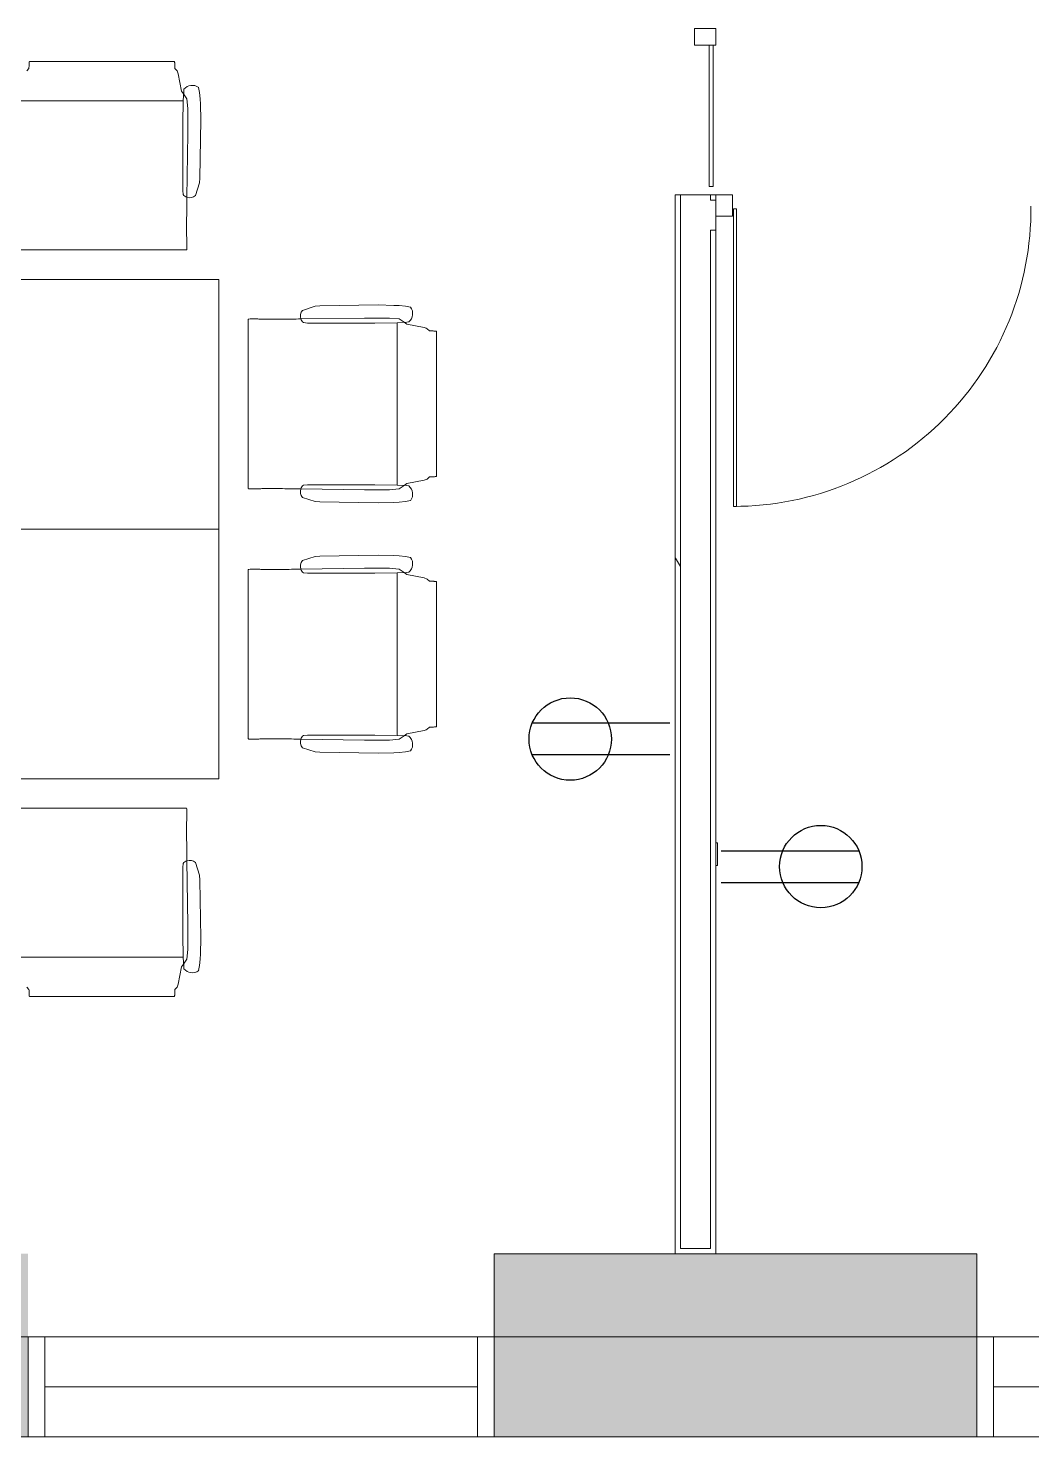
# Model space of a CAD drawing. Header units: inches. Extents: x 0 to 1536, y 72 to 1354.
# Drawn here: x 401 to 521.6, y 72 to 241.2 of the extents above; entities that cross this region are included whole.
import ezdxf

# ---------------------------------------------------------------- set-up
doc = ezdxf.new("R2010")
doc.units = ezdxf.units.IN
doc.header["$MEASUREMENT"] = 0
for name, color, linetype, lineweight in [('1600 K ST 6th Floor-Clean-REVISED_dwg', 8, 'Continuous', 9), ('A-ANNO-NOTE', 131, 'Continuous', 9), ('A-COLS', 52, 'Continuous', 13), ('A-DOOR', 31, 'Continuous', 13), ('A-GLAZ-CURT', 52, 'Continuous', 9), ('A-GLAZ-CWMG', 51, 'Continuous', 9), ('A-Glaz-Exst', 7, 'Continuous', 9), ('A-WALL', 113, 'Continuous', 13), ('A-WALL-PATT', 111, 'Continuous', 13), ('E-ELEC-FIXT', 91, 'Continuous', 9), ('I-FURN', 30, 'Continuous', 9), ('I-FURN-PNLS', 30, 'Continuous', 9), ('I-WALL', 2, 'Continuous', 13)]:
    doc.layers.add(name, color=color, linetype=linetype, lineweight=lineweight)

# ---------------------------------------------------------------- blocks, each defined once
blk = doc.blocks.new('F - CONF TABLE _4 RECTANGULAR-12 CHAIRS_ - F - CONF TABLE _4 RECTANGULAR-12 CHAIRS_-7114453-Level XX  POWER _ SIGNAL')
at = {"layer": 'I-FURN'}
for p, q in [((37.25, 56.16), (54.68, 56.16)), ((36.94, 55.06), (37.2, 55.32)), ((54.74, 55.32), (54.99, 55.06)), ((54.99, 55.06), (55.14, 54.68)), ((55.14, 54.68), (55.54, 52.61)), ((55.54, 52.61), (55.77, 52.28)), ((55.73, 51.45), (55.79, 52.61)), ((55.79, 52.61), (55.81, 52.84)), ((57.59, 53.06), (57.7, 52.45)), ((55.73, 51.45), (36.21, 51.45)), ((55.68, 48.77), (55.73, 51.45)), ((55.77, 52.28), (56.18, 51.68)), ((56.18, 51.68), (56.28, 50.52)), ((57.7, 52.45), (57.77, 51.68)), ((57.77, 51.68), (57.8, 51.03)), ((57.8, 51.03), (57.85, 49.17)), ((56.28, 50.52), (56.28, 47.52)), ((57.85, 49.17), (57.75, 42.17)), ((55.68, 40.68), (55.68, 48.77)), ((56.28, 47.52), (56.17, 39.85)), ((55.74, 40.18), (55.68, 40.68)), ((57.69, 41.58), (57.2, 40.08)), ((57.75, 42.17), (57.69, 41.58)), ((56.14, 33.53), (35.8, 33.53)), ((70.08, 26.27), (71.58, 26.76)), ((71.58, 26.76), (72.17, 26.82)), ((72.17, 26.82), (79.17, 26.92)), ((79.17, 26.92), (81.03, 26.87)), ((81.03, 26.87), (81.68, 26.84)), ((81.68, 26.84), (82.45, 26.77)), ((82.45, 26.77), (83.06, 26.66)), ((63.53, 4.86), (63.53, 25.2)), ((69.85, 25.24), (77.52, 25.35)), ((70.68, 24.75), (70.18, 24.81)), ((78.77, 24.75), (70.68, 24.75)), ((77.52, 25.35), (80.52, 25.35)), ((81.45, 24.79), (78.77, 24.75)), ((80.52, 25.35), (81.68, 25.24)), ((82.61, 24.86), (81.45, 24.79)), ((81.45, 5.27), (81.45, 24.79)), ((81.68, 25.24), (82.28, 24.84)), ((82.28, 24.84), (82.61, 24.61)), ((82.84, 24.88), (82.61, 24.86)), ((82.61, 24.61), (84.68, 24.21)), ((84.68, 24.21), (84.92, 24.13)), ((84.92, 24.13), (85.06, 24.06)), ((85.06, 24.06), (85.32, 23.8)), ((86.16, 23.75), (86.16, 6.32)), ((70.18, 5.26), (70.68, 5.32)), ((70.68, 5.32), (78.77, 5.32)), ((78.77, 5.32), (81.45, 5.27)), ((81.45, 5.27), (82.61, 5.21)), ((82.28, 5.23), (81.68, 4.82)), ((82.61, 5.46), (82.28, 5.23)), ((84.68, 5.86), (82.61, 5.46)), ((82.61, 5.21), (82.84, 5.19)), ((85.06, 6.01), (84.68, 5.86)), ((85.32, 6.26), (85.06, 6.01)), ((77.52, 4.72), (69.85, 4.83)), ((71.58, 3.31), (70.08, 3.8)), ((80.52, 4.72), (77.52, 4.72)), ((81.68, 4.82), (80.52, 4.72)), ((83.06, 3.41), (82.45, 3.3)), ((72.17, 3.25), (71.58, 3.31)), ((79.17, 3.15), (72.17, 3.25)), ((81.03, 3.2), (79.17, 3.15)), ((81.68, 3.23), (81.03, 3.2)), ((82.45, 3.3), (81.68, 3.23)), ((71.58, -3.31), (70.08, -3.8)), ((72.17, -3.25), (71.58, -3.31)), ((79.17, -3.15), (72.17, -3.25)), ((81.03, -3.2), (79.17, -3.15)), ((81.68, -3.23), (81.03, -3.2)), ((82.45, -3.3), (81.68, -3.23)), ((83.06, -3.41), (82.45, -3.3)), ((63.53, -4.86), (63.53, -25.2)), ((77.52, -4.72), (69.85, -4.83)), ((80.52, -4.72), (77.52, -4.72)), ((81.68, -4.82), (80.52, -4.72)), ((82.28, -5.23), (81.68, -4.82)), ((70.18, -5.26), (70.68, -5.32)), ((70.68, -5.32), (78.77, -5.32)), ((78.77, -5.32), (81.45, -5.27)), ((81.45, -5.27), (82.61, -5.21)), ((81.45, -5.27), (81.45, -24.79)), ((82.61, -5.46), (82.28, -5.23)), ((82.61, -5.21), (82.84, -5.19)), ((84.68, -5.86), (82.61, -5.46)), ((85.06, -6.01), (84.68, -5.86)), ((85.32, -6.26), (85.06, -6.01)), ((86.16, -23.75), (86.16, -6.32)), ((69.85, -25.24), (77.52, -25.35)), ((70.68, -24.75), (70.18, -24.81)), ((78.77, -24.75), (70.68, -24.75)), ((77.52, -25.35), (80.52, -25.35)), ((81.45, -24.79), (78.77, -24.75)), ((80.52, -25.35), (81.68, -25.24)), ((82.61, -24.86), (81.45, -24.79)), ((81.68, -25.24), (82.28, -24.84)), ((82.28, -24.84), (82.61, -24.61)), ((82.61, -24.61), (84.68, -24.21)), ((82.84, -24.88), (82.61, -24.86)), ((84.68, -24.21), (84.92, -24.13)), ((84.92, -24.13), (85.06, -24.06)), ((85.06, -24.06), (85.32, -23.8)), ((70.08, -26.27), (71.58, -26.76)), ((71.58, -26.76), (72.17, -26.82)), ((72.17, -26.82), (79.17, -26.92)), ((79.17, -26.92), (81.03, -26.87)), ((81.03, -26.87), (81.68, -26.84)), ((81.68, -26.84), (82.45, -26.77)), ((82.45, -26.77), (83.06, -26.66)), ((56.14, -33.53), (35.8, -33.53)), ((55.74, -40.18), (55.68, -40.68)), ((56.28, -47.52), (56.17, -39.85)), ((57.69, -41.58), (57.2, -40.08)), ((55.68, -40.68), (55.68, -48.77)), ((57.75, -42.17), (57.69, -41.58)), ((57.85, -49.17), (57.75, -42.17)), ((55.68, -48.77), (55.73, -51.45)), ((56.28, -50.52), (56.28, -47.52)), ((56.18, -51.68), (56.28, -50.52)), ((57.8, -51.03), (57.85, -49.17)), ((55.73, -51.45), (36.21, -51.45)), ((55.54, -52.61), (55.77, -52.28)), ((55.73, -51.45), (55.79, -52.61)), ((55.77, -52.28), (56.18, -51.68)), ((57.59, -53.06), (57.7, -52.45)), ((57.7, -52.45), (57.77, -51.68)), ((57.77, -51.68), (57.8, -51.03)), ((55.14, -54.68), (55.54, -52.61)), ((55.79, -52.61), (55.81, -52.84)), ((36.94, -55.06), (37.2, -55.32)), ((54.74, -55.32), (54.99, -55.06)), ((54.99, -55.06), (55.14, -54.68)), ((37.25, -56.16), (54.68, -56.16))]:
    blk.add_line(p, q, dxfattribs=at)
for centre, radius, start, end in [((56.82, 51.99), 1.32, 54.065, 139.935), ((56.4, 40.6), 0.781, 212.3218, 253.1534), ((56.48, 40.93), 1.12, 253.9109, 310.257), ((70.93, 25.55), 1.12, 139.743, 196.0891), ((81.99, 25.89), 1.32, 310.065, 35.935), ((70.6, 25.47), 0.781, 196.8466, 237.6782), ((70.6, 4.6), 0.781, 122.3218, 163.1534), ((81.99, 4.18), 1.32, 324.065, 49.935), ((70.93, 4.52), 1.12, 163.9109, 220.257), ((70.93, -4.52), 1.12, 139.743, 196.0891), ((70.6, -4.6), 0.781, 196.8466, 237.6782), ((81.99, -4.18), 1.32, 310.065, 35.935), ((70.93, -25.55), 1.12, 163.9109, 220.257), ((70.6, -25.47), 0.781, 122.3218, 163.1534), ((81.99, -25.89), 1.32, 324.065, 49.935), ((56.4, -40.6), 0.781, 106.8466, 147.6782), ((56.48, -40.93), 1.12, 49.743, 106.0891), ((56.82, -51.99), 1.32, 220.065, 305.935)]:
    blk.add_arc(centre, radius, start, end, dxfattribs=at)
for points, knots in [([(37.2, 55.32), (37.2, 55.37), (37.2, 55.51), (37.2, 55.69), (37.21, 55.84), (37.22, 55.94), (37.22, 56.03), (37.23, 56.09), (37.24, 56.14), (37.25, 56.16), (37.25, 56.16)], [-1, -1, -1, -1, -0.888889, -0.666667, -0.555556, -0.444444, -0.333333, -0.222222, -0.111111, 0, 0, 0, 0]), ([(54.68, 56.16), (54.68, 56.16), (54.69, 56.14), (54.7, 56.09), (54.71, 56), (54.73, 55.78), (54.73, 55.51), (54.74, 55.32)], [-1, -1, -1, -1, -0.888889, -0.777778, -0.666667, -0.444444, 0, 0, 0, 0]), ([(56.18, 34.47), (56.18, 34.35), (56.18, 34.14), (56.18, 33.91), (56.17, 33.77), (56.17, 33.69), (56.16, 33.62), (56.15, 33.56), (56.14, 33.53), (56.14, 33.53), (56.14, 33.53)], [-1, -1, -1, -1, -0.727273, -0.545455, -0.454545, -0.363636, -0.272727, -0.181818, -0.090909, 0, 0, 0, 0]), ([(63.53, 25.2), (63.53, 25.21), (63.6, 25.23), (63.9, 25.25), (64.23, 25.25), (64.39, 25.25), (64.47, 25.25)], [-1, -1, -1, -1, -0.727273, -0.363636, -0.181818, 0, 0, 0, 0]), ([(85.32, 23.8), (85.37, 23.8), (85.51, 23.8), (85.69, 23.8), (85.84, 23.79), (85.94, 23.78), (86.03, 23.78), (86.09, 23.77), (86.14, 23.76), (86.16, 23.75), (86.16, 23.75)], [-1, -1, -1, -1, -0.888889, -0.666667, -0.555556, -0.444444, -0.333333, -0.222222, -0.111111, 0, 0, 0, 0]), ([(86.16, 6.32), (86.16, 6.32), (86.14, 6.31), (86.09, 6.3), (86, 6.29), (85.78, 6.27), (85.51, 6.27), (85.32, 6.26)], [-1, -1, -1, -1, -0.888889, -0.777778, -0.666667, -0.444444, 0, 0, 0, 0]), ([(64.47, 4.82), (64.35, 4.82), (64.14, 4.82), (63.91, 4.82), (63.77, 4.83), (63.69, 4.83), (63.62, 4.84), (63.56, 4.85), (63.53, 4.86), (63.53, 4.86), (63.53, 4.86)], [-1, -1, -1, -1, -0.727273, -0.545455, -0.454545, -0.363636, -0.272727, -0.181818, -0.090909, 0, 0, 0, 0]), ([(64.47, -4.82), (64.39, -4.82), (64.23, -4.82), (63.9, -4.82), (63.6, -4.84), (63.53, -4.86), (63.53, -4.86)], [0, 0, 0, 0, 0.181818, 0.363636, 0.727273, 1, 1, 1, 1]), ([(86.16, -6.32), (86.16, -6.32), (86.14, -6.31), (86.09, -6.3), (86.03, -6.29), (85.94, -6.29), (85.84, -6.28), (85.69, -6.27), (85.51, -6.27), (85.37, -6.26), (85.32, -6.26)], [0, 0, 0, 0, 0.111111, 0.222222, 0.333333, 0.444444, 0.555556, 0.666667, 0.888889, 1, 1, 1, 1]), ([(63.53, -25.2), (63.53, -25.21), (63.53, -25.21), (63.56, -25.22), (63.62, -25.23), (63.69, -25.23), (63.77, -25.24), (63.91, -25.25), (64.14, -25.25), (64.35, -25.25), (64.47, -25.25)], [0, 0, 0, 0, 0.090909, 0.181818, 0.272727, 0.363636, 0.454545, 0.545455, 0.727273, 1, 1, 1, 1]), ([(85.32, -23.8), (85.51, -23.8), (85.78, -23.79), (86, -23.78), (86.09, -23.77), (86.14, -23.76), (86.16, -23.75), (86.16, -23.75)], [0, 0, 0, 0, 0.444444, 0.666667, 0.777778, 0.888889, 1, 1, 1, 1]), ([(56.18, -34.47), (56.18, -34.39), (56.18, -34.23), (56.18, -33.9), (56.16, -33.6), (56.14, -33.53), (56.14, -33.53)], [0, 0, 0, 0, 0.181818, 0.363636, 0.727273, 1, 1, 1, 1]), ([(37.2, -55.32), (37.2, -55.51), (37.21, -55.78), (37.22, -56), (37.23, -56.09), (37.24, -56.14), (37.25, -56.16), (37.25, -56.16)], [0, 0, 0, 0, 0.444444, 0.666667, 0.777778, 0.888889, 1, 1, 1, 1]), ([(54.68, -56.16), (54.68, -56.16), (54.69, -56.14), (54.7, -56.09), (54.71, -56.03), (54.71, -55.94), (54.72, -55.84), (54.73, -55.69), (54.73, -55.51), (54.74, -55.37), (54.74, -55.32)], [0, 0, 0, 0, 0.111111, 0.222222, 0.333333, 0.444444, 0.555556, 0.666667, 0.888889, 1, 1, 1, 1])]:
    blk.add_open_spline(points, degree=3, knots=knots, dxfattribs=at)
for points in [[(56.17, 39.85), (56.16, 39.12), (56.15, 37.66), (56.14, 36.18), (56.13, 35.44)], [(56.13, 35.44), (56.14, 35.28), (56.16, 34.96), (56.17, 34.63), (56.18, 34.47)], [(64.47, 25.25), (64.63, 25.24), (64.96, 25.23), (65.28, 25.21), (65.44, 25.2)], [(65.44, 25.2), (66.18, 25.2), (67.66, 25.21), (69.12, 25.23), (69.85, 25.24)], [(65.44, 4.87), (65.28, 4.86), (64.96, 4.84), (64.63, 4.83), (64.47, 4.82)], [(69.85, 4.83), (69.12, 4.84), (67.66, 4.85), (66.18, 4.86), (65.44, 4.87)], [(65.44, -4.87), (65.28, -4.86), (64.96, -4.84), (64.63, -4.83), (64.47, -4.82)], [(69.85, -4.83), (69.12, -4.84), (67.66, -4.85), (66.18, -4.86), (65.44, -4.87)], [(64.47, -25.25), (64.63, -25.24), (64.96, -25.23), (65.28, -25.21), (65.44, -25.2)], [(65.44, -25.2), (66.18, -25.2), (67.66, -25.21), (69.12, -25.23), (69.85, -25.24)], [(56.13, -35.44), (56.14, -35.28), (56.16, -34.96), (56.17, -34.63), (56.18, -34.47)], [(56.17, -39.85), (56.16, -39.12), (56.15, -37.66), (56.14, -36.18), (56.13, -35.44)]]:
    blk.add_open_spline(points, degree=3, dxfattribs=at)
at = {"layer": 'I-FURN-PNLS'}
for p, q in [((0, 30), (60, 30)), ((60, 30), (60, 0)), ((0, 0), (60, 0)), ((60, 0), (0, 0)), ((60, 0), (60, -30)), ((60, -30), (0, -30))]:
    blk.add_line(p, q, dxfattribs=at)
blk = doc.blocks.new('CW-Single Glass Door - Patch Only - Short Pull-7592225-Level XX  POWER _ SIGNAL')
at = {"layer": 'A-DOOR'}
for p, q in [((-17.5, -1.25), (-17.875, -1.25)), ((-17.875, -1.25), (-17.875, -37)), ((-17.5, -37), (-17.5, -1.25)), ((-17.875, -37), (-17.5, -37))]:
    blk.add_line(p, q, dxfattribs=at)
at = {"layer": 'A-DOOR', "lineweight": 9}
blk.add_arc((-17.875, -1.25), 35.75, 270, 0.5, dxfattribs=at)
blk = doc.blocks.new('perimeter columns - perimeter columns-7228800-Level XX  POWER _ SIGNAL')
at = {"layer": 'A-COLS', "lineweight": 9}
h = blk.add_hatch(color=7, dxfattribs=at)
h.paths.add_polyline_path([(12, 84), (59, 84), (59, 94), (12, 94)], flags=0)
h.paths.add_polyline_path([(115, 84), (173, 84), (173, 94), (115, 94)], flags=0)
h.paths.add_polyline_path([(229, 84), (287, 84), (287, 94), (229, 94)], flags=0)
h.paths.add_polyline_path([(401, 84), (401, 94), (343, 94), (343, 84)], flags=0)
h.paths.add_polyline_path([(457, 84), (515, 84), (515, 94), (457, 94)], flags=0)
h.paths.add_polyline_path([(1184.95, 84), (1184.95, 94), (1159.95, 94), (1159.95, 84), (1179.07, 84)], flags=0)
h.paths.add_polyline_path([(1056.95, 84), (1079.95, 84), (1079.95, 94), (1056.95, 94)], flags=0)
h.paths.add_polyline_path([(1305.95, 84), (1305.95, 94), (1287.95, 94), (1287.95, 84), (1303.33, 84)], flags=0)
h.paths.add_polyline_path([(571, 84), (629, 84), (629, 94), (571, 94)], flags=0)
h.paths.add_polyline_path([(1390.51, 84), (1421.51, 84), (1426.24, 85.3), (1422.09, 94), (1390.51, 94)], flags=0)
h.paths.add_polyline_path([(953.33, 84), (953.95, 84), (953.95, 94), (931.95, 94), (931.95, 84), (941.03, 84)], flags=0)
h.paths.add_polyline_path([(685, 84), (743.95, 84), (743.95, 94), (685, 94), (685, 90.18)], flags=0)
h.paths.add_polyline_path([(838.95, 84), (838.95, 94), (819.95, 94), (819.95, 84), (832.82, 84)], flags=0)
h.paths.add_polyline_path([(1523.01, 178.61), (1524.2, 182.34), (1524.2, 206.47), (1515.95, 206.47), (1515.95, 182.29), (1519.44, 180.47)], flags=0)
h.paths.add_polyline_path([(1515.95, 318.22), (1524.2, 318.22), (1524.2, 348.22), (1515.95, 348.22), (1515.95, 345.4)], flags=0)
h.paths.add_polyline_path([(1524.2, 436.04), (1524.2, 456.04), (1515.95, 456.04), (1515.95, 436.04)], flags=0)
h.paths.add_polyline_path([(1524.2, 551.04), (1524.2, 569.54), (1515.95, 569.54), (1515.95, 551.04)], flags=0)
h.paths.add_polyline_path([(1524.2, 680.5), (1524.2, 704.5), (1515.95, 704.5), (1515.95, 680.5)], flags=0)
h.paths.add_polyline_path([(562.49, 696.5), (574.9, 696.5), (574.9, 704.5), (560.9, 704.5), (560.9, 769.75), (547.9, 769.75), (547.9, 696.5), (560.9, 696.5)], flags=0)
h.paths.add_polyline_path([(1287.27, 696.5), (1301.45, 696.5), (1301.45, 704.5), (1270.45, 704.5), (1270.45, 696.5), (1274.69, 696.5)], flags=0)
h.paths.add_polyline_path([(932.2, 696.5), (952.2, 696.5), (952.2, 704.5), (932.2, 704.5), (932.2, 698.78)], flags=0)
h.paths.add_polyline_path([(832.82, 696.5), (833.7, 696.5), (833.7, 704.5), (815.2, 704.5), (815.2, 696.5), (823.75, 696.5)], flags=0)
h.paths.add_polyline_path([(1410.45, 696.5), (1410.45, 704.5), (1385.45, 704.5), (1385.45, 696.5), (1410.4, 696.5)], flags=0)
h.paths.add_polyline_path([(739.8, 696.5), (739.8, 704.5), (722.81, 704.5), (722.81, 696.5)], flags=0)
h.paths.add_polyline_path([(1182.95, 696.5), (1182.95, 704.5), (1159.7, 704.5), (1159.7, 696.5), (1179.83, 696.5)], flags=0)
h.paths.add_polyline_path([(1075.7, 696.5), (1075.7, 704.5), (1049.7, 704.5), (1049.7, 696.5)], flags=0)
at = {"layer": 'A-COLS', "color": 8, "lineweight": 20}
for p, q in [((457, 94), (457, 84)), ((515, 94), (457, 94)), ((515, 84), (515, 94)), ((457, 84), (515, 84))]:
    blk.add_line(p, q, dxfattribs=at)
blk = doc.blocks.new('Rectangular Mullion - 2_ x 2 9_16_ rectangular-7357365-Level XX  POWER _ SIGNAL')
at = {"layer": 'A-GLAZ-CWMG', "lineweight": 20}
for p, q in [((0, 2.125), (-2, 2.125)), ((-2, 2.125), (-2, -0.4375)), ((0, -0.4375), (0, 2.125)), ((-2, -0.4375), (0, -0.4375))]:
    blk.add_line(p, q, dxfattribs=at)
blk = doc.blocks.new('PS - Power Device _Wall Base_ - Duplex-4862727-Level XX  POWER _ SIGNAL')
at = {"layer": 'E-ELEC-FIXT'}
for p, q in [((420.21, 380.66), (420.21, 383.41)), ((420.39, 383.41), (420.21, 383.41)), ((420.21, 380.66), (420.39, 380.66))]:
    blk.add_line(p, q, dxfattribs=at)
blk = doc.blocks.new('System Panel - Glazed-7590579-Level XX  POWER _ SIGNAL')
at = {"layer": 'A-GLAZ-CURT', "lineweight": 13}
for p, q in [((8.5, 0.375), (-8.5, 0.375)), ((-8.5, 0.375), (-8.5, -0.125)), ((8.5, -0.125), (8.5, 0.375)), ((-8.5, -0.125), (8.5, -0.125))]:
    blk.add_line(p, q, dxfattribs=at)
blk = doc.blocks.new('Rectangular Mullion - 2_ x 2 9_16_ rectangular-7349704-Level XX  POWER _ SIGNAL')
at = {"layer": 'A-GLAZ-CWMG', "lineweight": 20}
for p, q in [((-1, 0.4375), (1, 0.4375)), ((-1, -2.125), (-1, 0.4375)), ((1, 0.4375), (1, -2.125)), ((1, -2.125), (-1, -2.125))]:
    blk.add_line(p, q, dxfattribs=at)
blk = doc.blocks.new('1600 K ST 6th Floor-Clean-REVISED_dwg-7023626-Level XX  POWER _ SIGNAL')
at = {"layer": 'A-Glaz-Exst'}
for p, q in [((403, 84), (401, 84)), ((401, 84), (457, 84)), ((455, 84), (457, 84)), ((517, 84), (515, 84)), ((515, 84), (571, 84)), ((401, 72), (457, 72)), ((515, 72), (571, 72))]:
    blk.add_line(p, q, dxfattribs=at)
at = {"layer": 'A-Glaz-Exst', "flags": 128}
for points in [[(401, 72), (403, 72), (403, 84)], [(457, 72), (455, 72), (455, 84)], [(515, 72), (517, 72), (517, 84)], [(455, 78), (455, 78), (403, 78), (403, 78), (455, 78), (455, 78), (403, 78), (403, 78)], [(569, 78), (569, 78), (517, 78), (517, 78), (569, 78), (569, 78), (517, 78), (517, 78)]]:
    blk.add_lwpolyline(points, dxfattribs=at)

msp = doc.modelspace()

# ---------------------------------------------------------------- hatches: boundary and pattern name
at = {"layer": 'A-WALL-PATT', "lineweight": 9}
h = msp.add_hatch(dxfattribs=at)
h.set_pattern_fill('FP_1', color=256, style=0, pattern_type=2)
h.set_pattern_definition([(0, (0, 0), (30.72, 7.68), [1.267, -21.773, 1.267, -21.773, -122.88]), (0, (0, 0), (30.72, 7.68), [-46.08, 1.267, -44.813, 1.267, -21.773, -53.76]), (0, (0, 0), (30.72, 7.68), [-115.2, 1.267, -14.093, 1.267, -37.133]), (120, (11.52, 3.84), (-22.01108, 22.7643), [1.267, -21.773, 1.267, -21.773, -122.88]), (120, (11.52, 3.84), (-22.01108, 22.7643), [-46.08, 1.267, -44.813, 1.267, -21.773, -53.76]), (120, (11.52, 3.84), (-22.01108, 22.7643), [-115.2, 1.267, -14.093, 1.267, -37.133]), (240, (15.36, 19.2), (-8.70892, -30.4443), [1.267, -21.773, 1.267, -21.773, -122.88]), (240, (15.36, 19.2), (-8.70892, -30.4443), [-46.08, 1.267, -44.813, 1.267, -21.773, -53.76]), (240, (15.36, 19.2), (-8.70892, -30.4443), [-115.2, 1.267, -14.093, 1.267, -37.133])])
h.paths.add_polyline_path([(479.4, 94), (483.02, 94), (483.02, 94.63), (479.39, 94.63), (479.39, 221.22), (478.77, 221.22), (478.77, 94), (479.39, 94)], flags=0)
for points in [[(401, 72), (401, 84), (343, 84), (343, 72)], [(515, 72), (515, 84), (457, 84), (457, 72)]]:
    msp.add_hatch(color=7, dxfattribs=at).paths.add_polyline_path(points, flags=0)

# ---------------------------------------------------------------- linework, layer by layer
at = {"layer": 'A-ANNO-NOTE', "lineweight": 30}
for p, q in [((478.12, 157.76), (461.59, 157.76)), ((478.12, 153.93), (461.59, 153.93)), ((478.12, 153.93), (461.59, 153.93)), ((484.3, 142.42), (500.82, 142.42)), ((484.3, 142.42), (500.82, 142.42)), ((484.3, 138.59), (500.82, 138.59))]:
    msp.add_line(p, q, dxfattribs=at)
for centre in [(466.15, 155.84), (496.26, 140.51)]:
    msp.add_circle(centre, 4.95, dxfattribs=at)
at = {"layer": 'A-WALL'}
for p, q in [((479.39, 221.22), (479.39, 94.63)), ((483.02, 221.22), (483.02, 220.6)), ((483.02, 220.6), (483.64, 220.6)), ((483.02, 216.97), (483.02, 94.63)), ((483.02, 216.97), (483.64, 216.97)), ((479.39, 94.63), (483.02, 94.63))]:
    msp.add_line(p, q, dxfattribs=at)
at = {"layer": 'A-WALL', "color": 8, "lineweight": 20}
for p, q in [((401, 84), (343, 84)), ((401, 72), (401, 84)), ((515, 84), (457, 84)), ((457, 84), (457, 72)), ((515, 72), (515, 84)), ((343, 72), (401, 72)), ((457, 72), (515, 72))]:
    msp.add_line(p, q, dxfattribs=at)
at = {"layer": 'I-WALL'}
for p, q in [((483.64, 221.22), (478.77, 221.22)), ((478.77, 221.22), (478.77, 94)), ((483.64, 94), (483.64, 221.22)), ((478.77, 94), (483.64, 94))]:
    msp.add_line(p, q, dxfattribs=at)

# ---------------------------------------------------------------- block references
at = {"layer": '1600 K ST 6th Floor-Clean-REVISED_dwg', "color": 7}
msp.add_blockref('1600 K ST 6th Floor-Clean-REVISED_dwg-7023626-Level XX  POWER _ SIGNAL', (0, 0), dxfattribs=at)
at = {"layer": 'A-COLS', "lineweight": 9}
msp.add_blockref('perimeter columns - perimeter columns-7228800-Level XX  POWER _ SIGNAL', (0, 0), dxfattribs=at)
at = {"layer": 'A-DOOR'}
msp.add_blockref('CW-Single Glass Door - Patch Only - Short Pull-7592225-Level XX  POWER _ SIGNAL', (503.64, 220.79), dxfattribs=at)
at = {"layer": 'A-GLAZ-CURT', "rotation": 89.99999999999993}
msp.add_blockref('System Panel - Glazed-7590579-Level XX  POWER _ SIGNAL', (483.21, 230.72), dxfattribs=at)
at = {"layer": 'A-GLAZ-CWMG', "extrusion": (0, 0, -1), "rotation": 90.00000000000006}
msp.add_blockref('Rectangular Mullion - 2_ x 2 9_16_ rectangular-7349704-Level XX  POWER _ SIGNAL', (-483.21, 240.22), dxfattribs=at)
at = {"layer": 'A-GLAZ-CWMG', "rotation": 180}
msp.add_blockref('Rectangular Mullion - 2_ x 2 9_16_ rectangular-7357365-Level XX  POWER _ SIGNAL', (483.64, 220.79), dxfattribs=at)
at = {"layer": 'E-ELEC-FIXT', "rotation": 180}
msp.add_blockref('PS - Power Device _Wall Base_ - Duplex-4862727-Level XX  POWER _ SIGNAL', (904.04, 524.04), dxfattribs=at)
at = {"layer": 'I-FURN'}
msp.add_blockref('F - CONF TABLE _4 RECTANGULAR-12 CHAIRS_ - F - CONF TABLE _4 RECTANGULAR-12 CHAIRS_-7114453-Level XX  POWER _ SIGNAL', (363.9, 181.07), dxfattribs=at)

doc.saveas('drawing.dxf')
